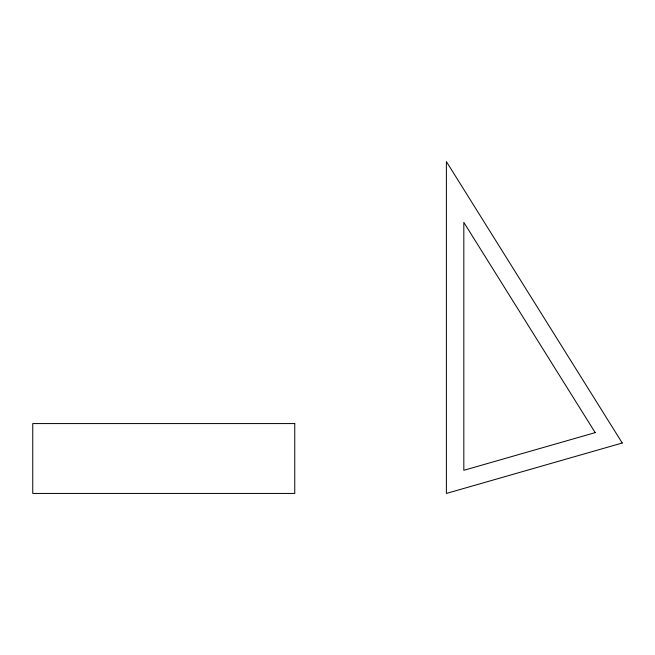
<?xml version="1.0" encoding="UTF-8"?>
<svg xmlns="http://www.w3.org/2000/svg" width="655" height="655" viewBox="0 0 655 655"><rect width="100%" height="100%" fill="white"/><g stroke="black" fill="none" stroke-linecap="round" stroke-linejoin="round"><path stroke-width="0.98" d="M595.198 432.627L463.822 470.298L463.822 222.381L595.198 432.627M622.25 443.009L446.383 493.444L446.383 161.556L622.25 443.009M294.758 423.572L32.75 423.572L32.75 493.444L294.758 493.444L294.758 423.572"/></g></svg>
